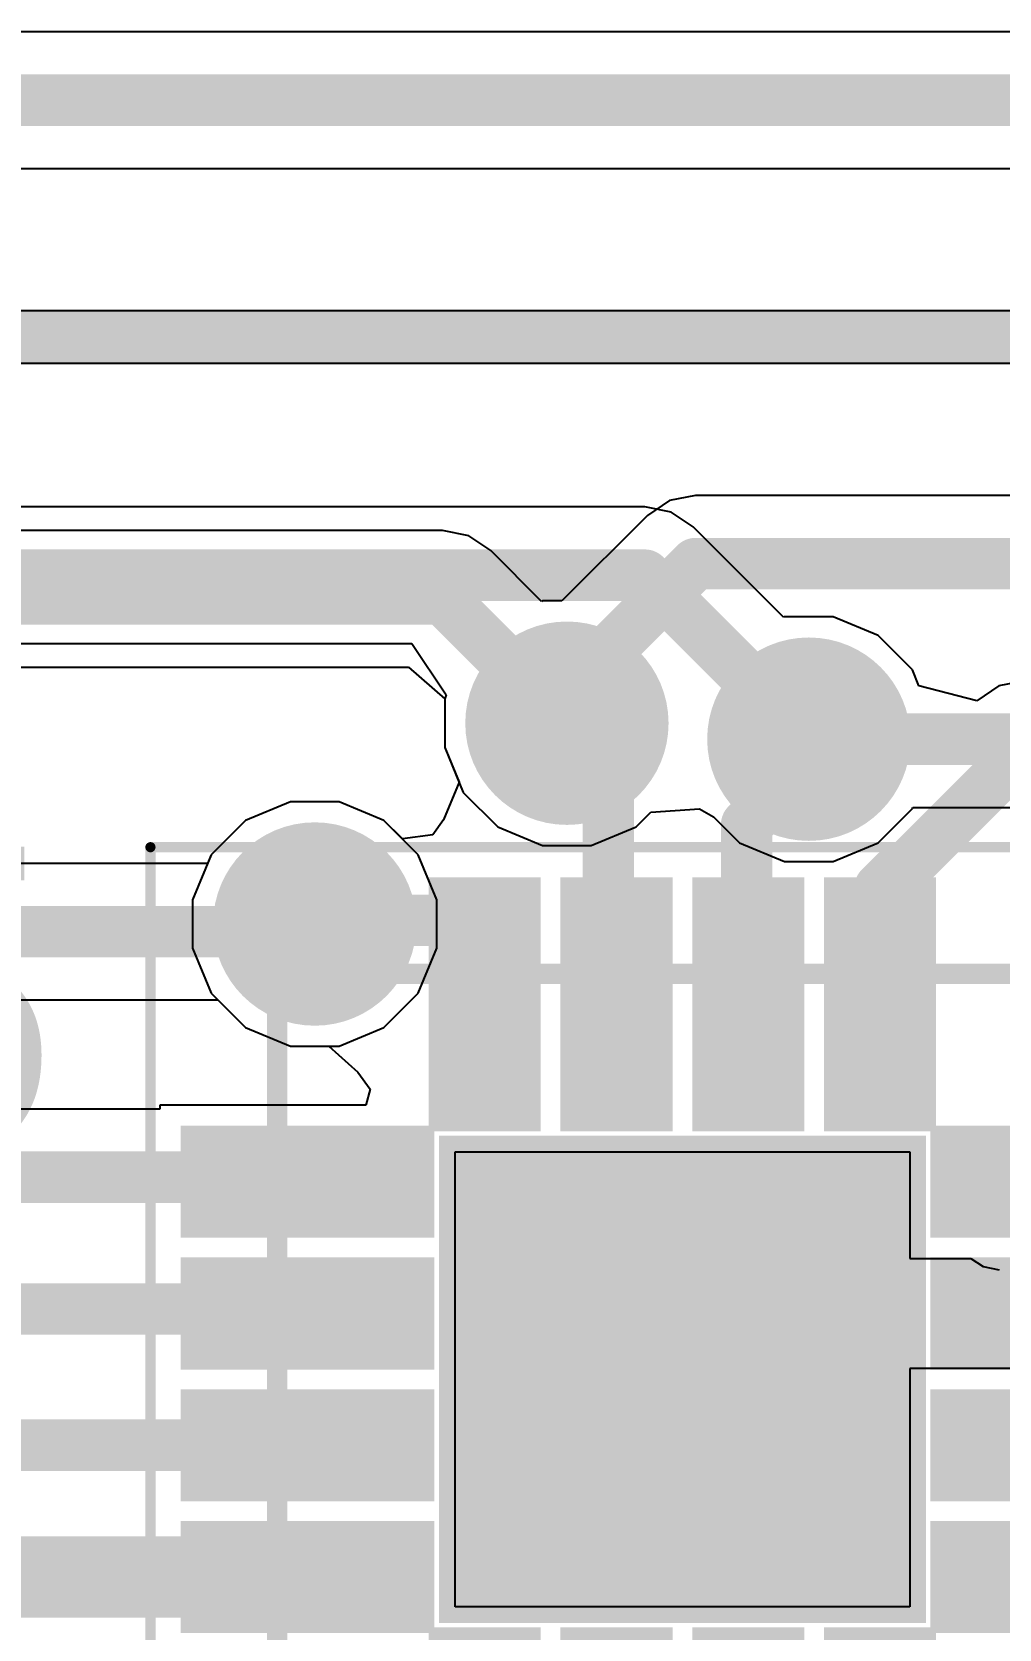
# Model space of a CAD drawing. Header units: inches. Extents: x 2.95 to 6.74, y 1.23 to 4.83.
# Drawn here: x 5.9591 to 6.147, y 2.1111 to 2.4213 of the extents above; entities that cross this region are included whole.
import ezdxf

# ---------------------------------------------------------------- set-up
doc = ezdxf.new("R2010")
doc.units = ezdxf.units.IN
doc.header["$MEASUREMENT"] = 0
for name, color, linetype in [('Bottom Layer', 5, 'Continuous'), ('Bottom Solder', 6, 'Continuous'), ('GND', 76, 'Continuous'), ('Mechanical 15', 56, 'Continuous'), ('PWR', 16, 'Continuous'), ('Top 3D Body', 56, 'Continuous'), ('Top Layer', 1, 'Continuous'), ('Top Overlay', 2, 'Continuous'), ('Top Paste', 8, 'Continuous'), ('Top Solder', 216, 'Continuous'), ('Via Holes', 16, 'Continuous')]:
    doc.layers.add(name, color=color, linetype=linetype)
doc.styles.add('Arial', font='', dxfattribs={"height": 0.2})
doc.styles.get('Arial').set_extended_font_data('Arial')

# ---------------------------------------------------------------- blocks, each defined once
blk = doc.blocks.new('QFN65P400X400X100_17N_D_106')
at = {"layer": 'Top Layer'}
for points in [[(-0.04528, 0.05217), (-0.04528, 0.0935), (-0.0315, 0.0935), (-0.0315, 0.05217)], [(-0.01969, 0.05217), (-0.01969, 0.0935), (-0.00591, 0.0935), (-0.00591, 0.05217)], [(0.00591, 0.05217), (0.00591, 0.0935), (0.01969, 0.0935), (0.01969, 0.05217)], [(0.0315, 0.05217), (0.0315, 0.0935), (0.04528, 0.0935), (0.04528, 0.05217)], [(-0.0935, 0.04528), (-0.05217, 0.04528), (-0.05217, 0.0315), (-0.0935, 0.0315)], [(0.05217, 0.04528), (0.0935, 0.04528), (0.0935, 0.0315), (0.05217, 0.0315)], [(-0.04331, -0.04331), (-0.04331, 0.04331), (0.04331, 0.04331), (0.04331, -0.04331)], [(-0.0935, 0.01969), (-0.05217, 0.01969), (-0.05217, 0.00591), (-0.0935, 0.00591)], [(0.05217, 0.01969), (0.0935, 0.01969), (0.0935, 0.00591), (0.05217, 0.00591)], [(-0.0935, -0.00591), (-0.05217, -0.00591), (-0.05217, -0.01969), (-0.0935, -0.01969)], [(0.05217, -0.00591), (0.0935, -0.00591), (0.0935, -0.01969), (0.05217, -0.01969)], [(-0.0935, -0.0315), (-0.05217, -0.0315), (-0.05217, -0.04528), (-0.0935, -0.04528)], [(0.05217, -0.0315), (0.0935, -0.0315), (0.0935, -0.04528), (0.05217, -0.04528)], [(-0.04528, -0.0935), (-0.04528, -0.05217), (-0.0315, -0.05217), (-0.0315, -0.0935)], [(-0.01969, -0.0935), (-0.01969, -0.05217), (-0.00591, -0.05217), (-0.00591, -0.0935)], [(0.00591, -0.0935), (0.00591, -0.05217), (0.01969, -0.05217), (0.01969, -0.0935)], [(0.0315, -0.0935), (0.0315, -0.05217), (0.04528, -0.05217), (0.04528, -0.0935)]]:
    blk.add_hatch(color=1, dxfattribs=at).paths.add_polyline_path(points)
at = {"layer": 'Top Paste'}
for points in [[(-0.04528, 0.05217), (-0.04528, 0.0935), (-0.0315, 0.0935), (-0.0315, 0.05217)], [(-0.01969, 0.05217), (-0.01969, 0.0935), (-0.00591, 0.0935), (-0.00591, 0.05217)], [(0.00591, 0.05217), (0.00591, 0.0935), (0.01969, 0.0935), (0.01969, 0.05217)], [(0.0315, 0.05217), (0.0315, 0.0935), (0.04528, 0.0935), (0.04528, 0.05217)], [(-0.0935, 0.04528), (-0.05217, 0.04528), (-0.05217, 0.0315), (-0.0935, 0.0315)], [(0.05217, 0.04528), (0.0935, 0.04528), (0.0935, 0.0315), (0.05217, 0.0315)], [(-0.04331, -0.04331), (-0.04331, 0.04331), (0.04331, 0.04331), (0.04331, -0.04331)], [(-0.0935, 0.01969), (-0.05217, 0.01969), (-0.05217, 0.00591), (-0.0935, 0.00591)], [(0.05217, 0.01969), (0.0935, 0.01969), (0.0935, 0.00591), (0.05217, 0.00591)], [(-0.0935, -0.00591), (-0.05217, -0.00591), (-0.05217, -0.01969), (-0.0935, -0.01969)], [(0.05217, -0.00591), (0.0935, -0.00591), (0.0935, -0.01969), (0.05217, -0.01969)], [(-0.0935, -0.0315), (-0.05217, -0.0315), (-0.05217, -0.04528), (-0.0935, -0.04528)], [(0.05217, -0.0315), (0.0935, -0.0315), (0.0935, -0.04528), (0.05217, -0.04528)], [(-0.04528, -0.0935), (-0.04528, -0.05217), (-0.0315, -0.05217), (-0.0315, -0.0935)], [(-0.01969, -0.0935), (-0.01969, -0.05217), (-0.00591, -0.05217), (-0.00591, -0.0935)], [(0.00591, -0.0935), (0.00591, -0.05217), (0.01969, -0.05217), (0.01969, -0.0935)], [(0.0315, -0.0935), (0.0315, -0.05217), (0.04528, -0.05217), (0.04528, -0.0935)]]:
    blk.add_hatch(color=8, dxfattribs=at).paths.add_polyline_path(points)
at = {"layer": 'Top Solder'}
for points in [[(-0.04928, 0.04817), (-0.04928, 0.0975), (-0.0275, 0.0975), (-0.0275, 0.04817)], [(-0.02369, 0.04817), (-0.02369, 0.0975), (-0.00191, 0.0975), (-0.00191, 0.04817)], [(0.00191, 0.04817), (0.00191, 0.0975), (0.02369, 0.0975), (0.02369, 0.04817)], [(0.0275, 0.04817), (0.0275, 0.0975), (0.04928, 0.0975), (0.04928, 0.04817)], [(-0.0975, 0.04928), (-0.04817, 0.04928), (-0.04817, 0.0275), (-0.0975, 0.0275)], [(-0.04731, -0.04731), (-0.04731, 0.04731), (0.04731, 0.04731), (0.04731, -0.04731)], [(0.04817, 0.04928), (0.0975, 0.04928), (0.0975, 0.0275), (0.04817, 0.0275)], [(-0.0975, 0.02369), (-0.04817, 0.02369), (-0.04817, 0.00191), (-0.0975, 0.00191)], [(0.04817, 0.02369), (0.0975, 0.02369), (0.0975, 0.00191), (0.04817, 0.00191)], [(-0.0975, -0.00191), (-0.04817, -0.00191), (-0.04817, -0.02369), (-0.0975, -0.02369)], [(0.04817, -0.00191), (0.0975, -0.00191), (0.0975, -0.02369), (0.04817, -0.02369)], [(-0.0975, -0.0275), (-0.04817, -0.0275), (-0.04817, -0.04928), (-0.0975, -0.04928)], [(0.04817, -0.0275), (0.0975, -0.0275), (0.0975, -0.04928), (0.04817, -0.04928)], [(-0.04928, -0.0975), (-0.04928, -0.04817), (-0.0275, -0.04817), (-0.0275, -0.0975)], [(-0.02369, -0.0975), (-0.02369, -0.04817), (-0.00191, -0.04817), (-0.00191, -0.0975)], [(0.00191, -0.0975), (0.00191, -0.04817), (0.02369, -0.04817), (0.02369, -0.0975)], [(0.0275, -0.0975), (0.0275, -0.04817), (0.04928, -0.04817), (0.04928, -0.0975)]]:
    blk.add_hatch(color=216, dxfattribs=at).paths.add_polyline_path(points)
at = {"layer": 'Mechanical 15'}
for points in [[(-0.10335, 0.10335, 0.00197, 0.00197, 0), (-0.10335, -0.10335, 0.00197, 0.00197, 0)], [(0.10335, 0.10335, 0.00197, 0.00197, 0), (-0.10335, 0.10335, 0.00197, 0.00197, 0)], [(0.10335, 0.10335, 0.00197, 0.00197, 0), (0.10335, -0.10335, 0.00197, 0.00197, 0)], [(0.10335, -0.10335, 0.00197, 0.00197, 0), (-0.10335, -0.10335, 0.00197, 0.00197, 0)]]:
    blk.add_lwpolyline(points, format="xyseb", dxfattribs=at)
for points in [[(-0.10384, 0.10335, 0.000984, 0.000984, 1), (-0.10285, 0.10335, 0.000984, 0.000984, 1)], [(-0.10384, 0.10335, 0.000984, 0.000984, 1), (-0.10285, 0.10335, 0.000984, 0.000984, 1)], [(0.10285, 0.10335, 0.000984, 0.000984, 1), (0.10384, 0.10335, 0.000984, 0.000984, 1)], [(0.10285, 0.10335, 0.000984, 0.000984, 1), (0.10384, 0.10335, 0.000984, 0.000984, 1)], [(-0.10384, -0.10335, 0.000984, 0.000984, 1), (-0.10285, -0.10335, 0.000984, 0.000984, 1)], [(-0.10384, -0.10335, 0.000984, 0.000984, 1), (-0.10285, -0.10335, 0.000984, 0.000984, 1)], [(0.10285, -0.10335, 0.000984, 0.000984, 1), (0.10384, -0.10335, 0.000984, 0.000984, 1)], [(0.10285, -0.10335, 0.000984, 0.000984, 1), (0.10384, -0.10335, 0.000984, 0.000984, 1)]]:
    blk.add_lwpolyline(points, format="xyseb", close=True, dxfattribs=at)
at = {"layer": 'Top 3D Body'}
for points in [[(-0.05315, 0.07874, 0.00394, 0.00394, 0), (-0.07874, 0.05315, 0.00394, 0.00394, 0)], [(-0.07874, 0.07874, 0.00394, 0.00394, 0), (-0.07874, -0.07874, 0.00394, 0.00394, 0)], [(0.07874, 0.07874, 0.00394, 0.00394, 0), (-0.07874, 0.07874, 0.00394, 0.00394, 0)], [(0.07874, 0.07874, 0.00394, 0.00394, 0), (0.07874, -0.07874, 0.00394, 0.00394, 0)], [(0.07874, -0.07874, 0.00394, 0.00394, 0), (-0.07874, -0.07874, 0.00394, 0.00394, 0)]]:
    blk.add_lwpolyline(points, format="xyseb", dxfattribs=at)
for points in [[(-0.07972, 0.07874, 0.00197, 0.00197, 1), (-0.07776, 0.07874, 0.00197, 0.00197, 1)], [(-0.07972, 0.07874, 0.00197, 0.00197, 1), (-0.07776, 0.07874, 0.00197, 0.00197, 1)], [(-0.05413, 0.07874, 0.00197, 0.00197, 1), (-0.05217, 0.07874, 0.00197, 0.00197, 1)], [(0.07776, 0.07874, 0.00197, 0.00197, 1), (0.07972, 0.07874, 0.00197, 0.00197, 1)], [(0.07776, 0.07874, 0.00197, 0.00197, 1), (0.07972, 0.07874, 0.00197, 0.00197, 1)], [(-0.07972, 0.05315, 0.00197, 0.00197, 1), (-0.07776, 0.05315, 0.00197, 0.00197, 1)], [(-0.07972, -0.07874, 0.00197, 0.00197, 1), (-0.07776, -0.07874, 0.00197, 0.00197, 1)], [(-0.07972, -0.07874, 0.00197, 0.00197, 1), (-0.07776, -0.07874, 0.00197, 0.00197, 1)], [(0.07776, -0.07874, 0.00197, 0.00197, 1), (0.07972, -0.07874, 0.00197, 0.00197, 1)], [(0.07776, -0.07874, 0.00197, 0.00197, 1), (0.07972, -0.07874, 0.00197, 0.00197, 1)]]:
    blk.add_lwpolyline(points, format="xyseb", close=True, dxfattribs=at)
at = {"layer": 'Top Overlay'}
for points in [[(-0.08709, 0.07677, 0.0128, 0.0128, 1), (-0.09988, 0.07677, 0.0128, 0.0128, 1)], [(-0.10308, 0.07677, 0.0064, 0.0064, 1), (-0.09668, 0.07677, 0.0064, 0.0064, 1)], [(-0.09029, 0.07677, 0.0064, 0.0064, 1), (-0.08389, 0.07677, 0.0064, 0.0064, 1)]]:
    blk.add_lwpolyline(points, format="xyseb", close=True, dxfattribs=at)

msp = doc.modelspace()

# ---------------------------------------------------------------- hatches: boundary and pattern name
at = {"layer": 'Bottom Layer'}
h = msp.add_hatch(color=5, dxfattribs=at)
edge = h.paths.add_edge_path()
edge.add_arc((6.063, 2.287), 0.01575, 0, 360)
h = msp.add_hatch(color=5, dxfattribs=at)
edge = h.paths.add_edge_path()
edge.add_arc((6.11, 2.2839), 0.01575, 0, 360)
h = msp.add_hatch(color=5, dxfattribs=at)
edge = h.paths.add_edge_path()
edge.add_arc((6.014, 2.248), 0.01575, 0, 360)
h = msp.add_hatch(color=5, dxfattribs=at)
edge = h.paths.add_edge_path()
edge.add_arc((6.06319, 2.17395), 0.01575, 0, 360)
h = msp.add_hatch(color=5, dxfattribs=at)
edge = h.paths.add_edge_path()
edge.add_arc((6.10019, 2.14295), 0.01575, 0, 360)
at = {"layer": 'Bottom Solder'}
h = msp.add_hatch(color=6, dxfattribs=at)
edge = h.paths.add_edge_path()
edge.add_arc((6.063, 2.287), 0.01975, 0, 360)
h = msp.add_hatch(color=6, dxfattribs=at)
edge = h.paths.add_edge_path()
edge.add_arc((6.11, 2.2839), 0.01975, 0, 360)
h = msp.add_hatch(color=6, dxfattribs=at)
edge = h.paths.add_edge_path()
edge.add_arc((6.014, 2.248), 0.01975, 0, 360)
h = msp.add_hatch(color=6, dxfattribs=at)
edge = h.paths.add_edge_path()
edge.add_arc((6.06319, 2.17395), 0.01975, 0, 360)
h = msp.add_hatch(color=6, dxfattribs=at)
edge = h.paths.add_edge_path()
edge.add_arc((6.10019, 2.14295), 0.01975, 0, 360)
at = {"layer": 'GND'}
h = msp.add_hatch(color=76, dxfattribs=at)
edge = h.paths.add_edge_path()
edge.add_arc((6.063, 2.287), 0.01775, 0, 360)
h = msp.add_hatch(color=76, dxfattribs=at)
edge = h.paths.add_edge_path()
edge.add_arc((6.11, 2.2839), 0.01775, 0, 360)
h = msp.add_hatch(color=76, dxfattribs=at)
edge = h.paths.add_edge_path()
edge.add_arc((6.014, 2.248), 0.01775, 0, 360)
at = {"layer": 'PWR'}
h = msp.add_hatch(color=16, dxfattribs=at)
edge = h.paths.add_edge_path()
edge.add_arc((6.063, 2.287), 0.01775, 0, 360)
h = msp.add_hatch(color=16, dxfattribs=at)
edge = h.paths.add_edge_path()
edge.add_arc((6.11, 2.2839), 0.01775, 0, 360)
h = msp.add_hatch(color=16, dxfattribs=at)
edge = h.paths.add_edge_path()
edge.add_arc((6.014, 2.248), 0.01775, 0, 360)
h = msp.add_hatch(color=16, dxfattribs=at)
edge = h.paths.add_edge_path()
edge.add_arc((6.06319, 2.17395), 0.01775, 0, 360)
h = msp.add_hatch(color=16, dxfattribs=at)
edge = h.paths.add_edge_path()
edge.add_arc((6.10019, 2.14295), 0.01775, 0, 360)
at = {"layer": 'Top Layer'}
h = msp.add_hatch(color=1, dxfattribs=at)
edge = h.paths.add_edge_path()
edge.add_arc((6.063, 2.287), 0.01575, 0, 360)
h = msp.add_hatch(color=1, dxfattribs=at)
edge = h.paths.add_edge_path()
edge.add_arc((6.11, 2.2839), 0.01575, 0, 360)
h = msp.add_hatch(color=1, dxfattribs=at)
edge = h.paths.add_edge_path()
edge.add_arc((6.014, 2.248), 0.01575, 0, 360)
h = msp.add_hatch(color=1, dxfattribs=at)
edge = h.paths.add_edge_path()
edge.add_arc((6.06319, 2.17395), 0.01575, 0, 360)
h = msp.add_hatch(color=1, dxfattribs=at)
edge = h.paths.add_edge_path()
edge.add_arc((6.10019, 2.14295), 0.01575, 0, 360)
at = {"layer": 'Top Solder'}
h = msp.add_hatch(color=216, dxfattribs=at)
edge = h.paths.add_edge_path()
edge.add_arc((6.063, 2.287), 0.01975, 0, 360)
h = msp.add_hatch(color=216, dxfattribs=at)
edge = h.paths.add_edge_path()
edge.add_arc((6.11, 2.2839), 0.01975, 0, 360)
h = msp.add_hatch(color=216, dxfattribs=at)
edge = h.paths.add_edge_path()
edge.add_arc((6.014, 2.248), 0.01975, 0, 360)
h = msp.add_hatch(color=216, dxfattribs=at)
edge = h.paths.add_edge_path()
edge.add_arc((6.06319, 2.17395), 0.01975, 0, 360)
h = msp.add_hatch(color=216, dxfattribs=at)
edge = h.paths.add_edge_path()
edge.add_arc((6.10019, 2.14295), 0.01975, 0, 360)
at = {"layer": 'Via Holes'}
h = msp.add_hatch(color=7, dxfattribs=at)
edge = h.paths.add_edge_path()
edge.add_arc((6.063, 2.287), 0.00775, 0, 360)
h = msp.add_hatch(color=7, dxfattribs=at)
edge = h.paths.add_edge_path()
edge.add_arc((6.11, 2.2839), 0.00775, 0, 360)
h = msp.add_hatch(color=7, dxfattribs=at)
edge = h.paths.add_edge_path()
edge.add_arc((6.014, 2.248), 0.00775, 0, 360)
h = msp.add_hatch(color=7, dxfattribs=at)
edge = h.paths.add_edge_path()
edge.add_arc((6.06319, 2.17395), 0.00775, 0, 360)
h = msp.add_hatch(color=7, dxfattribs=at)
edge = h.paths.add_edge_path()
edge.add_arc((6.10019, 2.14295), 0.00775, 0, 360)

# ---------------------------------------------------------------- linework, layer by layer
at = {"layer": 'Bottom Layer'}
for p, q in [((6.08293, 2.33025), (6.07863, 2.32737)), ((6.088, 2.33125), (6.08293, 2.33025)), ((6.50318, 2.33125), (6.088, 2.33125)), ((6.07863, 2.32737), (6.06201, 2.31075)), ((6.03884, 2.32441), (5.09233, 2.32441)), ((6.04391, 2.32341), (6.03884, 2.32441)), ((6.04821, 2.32053), (6.04391, 2.32341)), ((6.05808, 2.31067), (6.04821, 2.32053)), ((6.05828, 2.31075), (6.05808, 2.31067)), ((6.06201, 2.31075), (6.05828, 2.31075)), ((5.64875, 2.29791), (6.03225, 2.29791)), ((6.03225, 2.29791), (6.03925, 2.29172)), ((6.03925, 2.29172), (6.03925, 2.28228)), ((6.03925, 2.28228), (6.04287, 2.27355)), ((6.00928, 2.27175), (6.00055, 2.26813)), ((6.01872, 2.27175), (6.00928, 2.27175)), ((6.02745, 2.26813), (6.01872, 2.27175)), ((6.04287, 2.27355), (6.04955, 2.26687)), ((6.13013, 2.27045), (6.13022, 2.27065)), ((6.13022, 2.27065), (6.16492, 2.27065)), ((6.00055, 2.26813), (5.99387, 2.26145)), ((6.03413, 2.26145), (6.02745, 2.26813)), ((6.07645, 2.26687), (6.07933, 2.26975)), ((6.07933, 2.26975), (6.08875, 2.27038)), ((6.08875, 2.27038), (6.09149, 2.26883)), ((6.09149, 2.26883), (6.09655, 2.26377)), ((6.12345, 2.26377), (6.13013, 2.27045)), ((6.04955, 2.26687), (6.05828, 2.26325)), ((6.06772, 2.26325), (6.07645, 2.26687)), ((5.99387, 2.26145), (5.99316, 2.25975)), ((6.03775, 2.25272), (6.03413, 2.26145)), ((6.05828, 2.26325), (6.06772, 2.26325)), ((6.09655, 2.26377), (6.10528, 2.26015)), ((6.11472, 2.26015), (6.12345, 2.26377)), ((5.99316, 2.25975), (5.74883, 2.25975)), ((6.10528, 2.26015), (6.11472, 2.26015)), ((6.03775, 2.24328), (6.03775, 2.25272)), ((6.03413, 2.23455), (6.03775, 2.24328)), ((6.02745, 2.22787), (6.03413, 2.23455)), ((5.75084, 2.23325), (5.99517, 2.23325)), ((5.99517, 2.23325), (6.00055, 2.22787)), ((6.00055, 2.22787), (6.00928, 2.22425)), ((6.01872, 2.22425), (6.02745, 2.22787)), ((6.00928, 2.22425), (6.01872, 2.22425))]:
    msp.add_line(p, q, dxfattribs=at)
for points in [[(6.0694, 2.2994, 0.01, 0.01, 0), (6.088, 2.318, 0.01, 0.01, 0)], [(6.088, 2.318, 0.01, 0.01, 0), (6.50318, 2.318, 0.01, 0.01, 0)], [(5.08684, 2.31116, 0.01, 0.01, 0), (6.03884, 2.31116, 0.01, 0.01, 0)], [(6.03884, 2.31116, 0.01, 0.01, 0), (6.063, 2.287, 0.01, 0.01, 0)], [(6.11, 2.2839, 0.01, 0.01, 0), (6.48518, 2.2839, 0.01, 0.01, 0)], [(6.0125, 2.2465, 0.01, 0.01, 0), (6.014, 2.248, 0.01, 0.01, 0)], [(5.7315, 2.2465, 0.01, 0.01, 0), (6.0125, 2.2465, 0.01, 0.01, 0)]]:
    msp.add_lwpolyline(points, format="xyseb", dxfattribs=at)
for points in [[(6.0855, 2.318, 0.005, 0.005, 1), (6.0905, 2.318, 0.005, 0.005, 1)], [(6.0855, 2.318, 0.005, 0.005, 1), (6.0905, 2.318, 0.005, 0.005, 1)], [(6.03634, 2.31116, 0.005, 0.005, 1), (6.04134, 2.31116, 0.005, 0.005, 1)], [(6.03634, 2.31116, 0.005, 0.005, 1), (6.04134, 2.31116, 0.005, 0.005, 1)], [(6.0669, 2.2994, 0.005, 0.005, 1), (6.0719, 2.2994, 0.005, 0.005, 1)], [(6.0605, 2.287, 0.005, 0.005, 1), (6.0655, 2.287, 0.005, 0.005, 1)], [(6.1075, 2.2839, 0.005, 0.005, 1), (6.1125, 2.2839, 0.005, 0.005, 1)], [(6.0115, 2.248, 0.005, 0.005, 1), (6.0165, 2.248, 0.005, 0.005, 1)], [(6.01, 2.2465, 0.005, 0.005, 1), (6.015, 2.2465, 0.005, 0.005, 1)], [(6.01, 2.2465, 0.005, 0.005, 1), (6.015, 2.2465, 0.005, 0.005, 1)]]:
    msp.add_lwpolyline(points, format="xyseb", close=True, dxfattribs=at)
at = {"layer": 'GND'}
for p, q in [((6.69712, 2.3671), (5.3291, 2.3671)), ((5.325, 2.3569), (6.69712, 2.3569))]:
    msp.add_line(p, q, dxfattribs=at)
for points in [[(5.477, 2.362, 0.01, 0.01, 0), (6.128, 2.362, 0.01, 0.01, 0)], [(6.128, 2.362, 0.01, 0.01, 0), (6.72, 2.362, 0.01, 0.01, 0)]]:
    msp.add_lwpolyline(points, format="xyseb", dxfattribs=at)
msp.add_lwpolyline([(6.1255, 2.362, 0.005, 0.005, 1), (6.1305, 2.362, 0.005, 0.005, 1)], format="xyseb", close=True, dxfattribs=at)
msp.add_lwpolyline([(6.1255, 2.362, 0.005, 0.005, 1), (6.1305, 2.362, 0.005, 0.005, 1)], format="xyseb", close=True, dxfattribs=at)
at = {"layer": 'Top Layer'}
for p, q in [((6.522, 2.42125), (4.66849, 2.42125)), ((4.98437, 2.39475), (6.51651, 2.39475)), ((6.07815, 2.329), (5.03894, 2.329)), ((6.08323, 2.328), (6.07815, 2.329)), ((6.08753, 2.32512), (6.08323, 2.328)), ((6.10508, 2.30757), (6.08753, 2.32512)), ((6.10528, 2.30765), (6.10508, 2.30757)), ((6.11472, 2.30765), (6.10528, 2.30765)), ((6.12345, 2.30404), (6.11472, 2.30765)), ((5.76789, 2.3025), (6.03289, 2.3025)), ((6.03289, 2.3025), (6.03957, 2.2925)), ((6.13013, 2.29736), (6.12345, 2.30404)), ((6.1314, 2.29429), (6.13013, 2.29736)), ((6.03957, 2.2925), (6.03925, 2.29172)), ((6.14263, 2.29137), (6.1314, 2.29429)), ((6.14693, 2.29425), (6.14263, 2.29137)), ((6.152, 2.29525), (6.14693, 2.29425)), ((6.03925, 2.29172), (6.03925, 2.28228)), ((6.03925, 2.28228), (6.04205, 2.27552)), ((6.04205, 2.27552), (6.03904, 2.26824)), ((6.00928, 2.27175), (6.00055, 2.26813)), ((6.01872, 2.27175), (6.00928, 2.27175)), ((6.02745, 2.26813), (6.01872, 2.27175)), ((6.00055, 2.26813), (5.99387, 2.26145)), ((6.03105, 2.26454), (6.02745, 2.26813)), ((6.03904, 2.26824), (6.03694, 2.26533)), ((6.03694, 2.26533), (6.03105, 2.26454)), ((5.99387, 2.26145), (5.99025, 2.25272)), ((5.99025, 2.25272), (5.99025, 2.24328)), ((5.99025, 2.24328), (5.99387, 2.23455)), ((5.99387, 2.23455), (6.00055, 2.22787)), ((6.00055, 2.22787), (6.00928, 2.22425)), ((6.00928, 2.22425), (6.01674, 2.22425)), ((6.01674, 2.22425), (6.02236, 2.21924)), ((6.02236, 2.21924), (6.02477, 2.21593)), ((6.02477, 2.21593), (6.0239, 2.21285)), ((5.98393, 2.21207), (5.84976, 2.21207)), ((6.0239, 2.21285), (5.98393, 2.21285)), ((5.98393, 2.21285), (5.98393, 2.21207)), ((6.04126, 2.15748), (6.04126, 2.20374)), ((6.04126, 2.20374), (6.1296, 2.20374)), ((6.1296, 2.20374), (6.1296, 2.18307)), ((6.1296, 2.18307), (6.14148, 2.18307)), ((6.14148, 2.18307), (6.14388, 2.18146)), ((6.14388, 2.18146), (6.147, 2.18084)), ((6.18693, 2.16166), (6.1296, 2.16166)), ((6.1296, 2.16166), (6.1296, 2.1154)), ((6.04126, 2.1154), (6.04126, 2.15748)), ((6.1296, 2.1154), (6.04126, 2.1154))]:
    msp.add_line(p, q, dxfattribs=at)
for points in [[(4.663, 2.408, 0.01, 0.01, 0), (6.522, 2.408, 0.01, 0.01, 0)], [(5.03325, 2.31575, 0.01, 0.01, 0), (6.07815, 2.31575, 0.01, 0.01, 0)], [(6.07815, 2.31575, 0.01, 0.01, 0), (6.11, 2.2839, 0.01, 0.01, 0)], [(6.11, 2.27938, 0.01, 0.01, 0), (6.11, 2.2839, 0.01, 0.01, 0)], [(6.12792, 2.25792, 0.01, 0.01, 0), (6.152, 2.282, 0.01, 0.01, 0)], [(6.09792, 2.2673, 0.01, 0.01, 0), (6.11, 2.27938, 0.01, 0.01, 0)], [(6.07105, 2.24883, 0.01, 0.01, 0), (6.07105, 2.27314, 0.01, 0.01, 0)], [(6.09792, 2.24866, 0.01, 0.01, 0), (6.09792, 2.2673, 0.01, 0.01, 0)], [(6.12382, 2.25501, 0.01, 0.01, 0), (6.12673, 2.25792, 0.01, 0.01, 0)], [(6.12673, 2.25792, 0.01, 0.01, 0), (6.12792, 2.25792, 0.01, 0.01, 0)], [(6.12382, 2.24225, 0.01, 0.01, 0), (6.12382, 2.25501, 0.01, 0.01, 0)], [(6.014, 2.248, 0.01, 0.01, 0), (6.01473, 2.24873, 0.01, 0.01, 0)], [(6.01473, 2.24873, 0.01, 0.01, 0), (6.04661, 2.24873, 0.01, 0.01, 0)], [(6.07105, 2.24883, 0.01, 0.01, 0), (6.0722, 2.24768, 0.01, 0.01, 0)], [(6.09737, 2.24811, 0.01, 0.01, 0), (6.09792, 2.24866, 0.01, 0.01, 0)], [(5.84427, 2.19882, 0.01, 0.01, 0), (6.00189, 2.19882, 0.01, 0.01, 0)], [(5.73162, 2.17323, 0.01, 0.01, 0), (6.00189, 2.17323, 0.01, 0.01, 0)], [(5.84259, 2.14677, 0.01, 0.01, 0), (6.00275, 2.14677, 0.01, 0.01, 0)], [(5.91449, 2.12118, 0.01575, 0.01575, 0), (5.98795, 2.12118, 0.01575, 0.01575, 0)]]:
    msp.add_lwpolyline(points, format="xyseb", dxfattribs=at)
for points in [[(6.07565, 2.31575, 0.005, 0.005, 1), (6.08065, 2.31575, 0.005, 0.005, 1)], [(6.07565, 2.31575, 0.005, 0.005, 1), (6.08065, 2.31575, 0.005, 0.005, 1)], [(6.1075, 2.2839, 0.005, 0.005, 1), (6.1125, 2.2839, 0.005, 0.005, 1)], [(6.1075, 2.2839, 0.005, 0.005, 1), (6.1125, 2.2839, 0.005, 0.005, 1)], [(6.1075, 2.27938, 0.005, 0.005, 1), (6.1125, 2.27938, 0.005, 0.005, 1)], [(6.1075, 2.27938, 0.005, 0.005, 1), (6.1125, 2.27938, 0.005, 0.005, 1)], [(6.06855, 2.27314, 0.005, 0.005, 1), (6.07355, 2.27314, 0.005, 0.005, 1)], [(6.09542, 2.2673, 0.005, 0.005, 1), (6.10042, 2.2673, 0.005, 0.005, 1)], [(6.09542, 2.2673, 0.005, 0.005, 1), (6.10042, 2.2673, 0.005, 0.005, 1)], [(6.12423, 2.25792, 0.005, 0.005, 1), (6.12923, 2.25792, 0.005, 0.005, 1)], [(6.12423, 2.25792, 0.005, 0.005, 1), (6.12923, 2.25792, 0.005, 0.005, 1)], [(6.12542, 2.25792, 0.005, 0.005, 1), (6.13042, 2.25792, 0.005, 0.005, 1)], [(6.12542, 2.25792, 0.005, 0.005, 1), (6.13042, 2.25792, 0.005, 0.005, 1)], [(6.12132, 2.25501, 0.005, 0.005, 1), (6.12632, 2.25501, 0.005, 0.005, 1)], [(6.12132, 2.25501, 0.005, 0.005, 1), (6.12632, 2.25501, 0.005, 0.005, 1)], [(6.0115, 2.248, 0.005, 0.005, 1), (6.0165, 2.248, 0.005, 0.005, 1)], [(6.01223, 2.24873, 0.005, 0.005, 1), (6.01723, 2.24873, 0.005, 0.005, 1)], [(6.01223, 2.24873, 0.005, 0.005, 1), (6.01723, 2.24873, 0.005, 0.005, 1)], [(6.04411, 2.24873, 0.005, 0.005, 1), (6.04911, 2.24873, 0.005, 0.005, 1)], [(6.06855, 2.24883, 0.005, 0.005, 1), (6.07355, 2.24883, 0.005, 0.005, 1)], [(6.06855, 2.24883, 0.005, 0.005, 1), (6.07355, 2.24883, 0.005, 0.005, 1)], [(6.0697, 2.24768, 0.005, 0.005, 1), (6.0747, 2.24768, 0.005, 0.005, 1)], [(6.09487, 2.24811, 0.005, 0.005, 1), (6.09987, 2.24811, 0.005, 0.005, 1)], [(6.09542, 2.24866, 0.005, 0.005, 1), (6.10042, 2.24866, 0.005, 0.005, 1)], [(6.09542, 2.24866, 0.005, 0.005, 1), (6.10042, 2.24866, 0.005, 0.005, 1)], [(6.12132, 2.24225, 0.005, 0.005, 1), (6.12632, 2.24225, 0.005, 0.005, 1)], [(5.99939, 2.19882, 0.005, 0.005, 1), (6.00439, 2.19882, 0.005, 0.005, 1)], [(5.99939, 2.17323, 0.005, 0.005, 1), (6.00439, 2.17323, 0.005, 0.005, 1)], [(6.00025, 2.14677, 0.005, 0.005, 1), (6.00525, 2.14677, 0.005, 0.005, 1)], [(5.98401, 2.12118, 0.00787, 0.00787, 1), (5.99188, 2.12118, 0.00787, 0.00787, 1)]]:
    msp.add_lwpolyline(points, format="xyseb", close=True, dxfattribs=at)

# ---------------------------------------------------------------- block references
at = {"rotation": 180}
msp.add_blockref('QFN65P400X400X100_17N_D_106', (6.08543, 2.15957), dxfattribs=at)

# ---------------------------------------------------------------- texts
at = {"layer": 'Top Overlay', "style": 'Arial'}
msp.add_text('IC5', height=0.06, dxfattribs=at).set_placement((5.83402, 2.20301))

doc.saveas('drawing.dxf')
